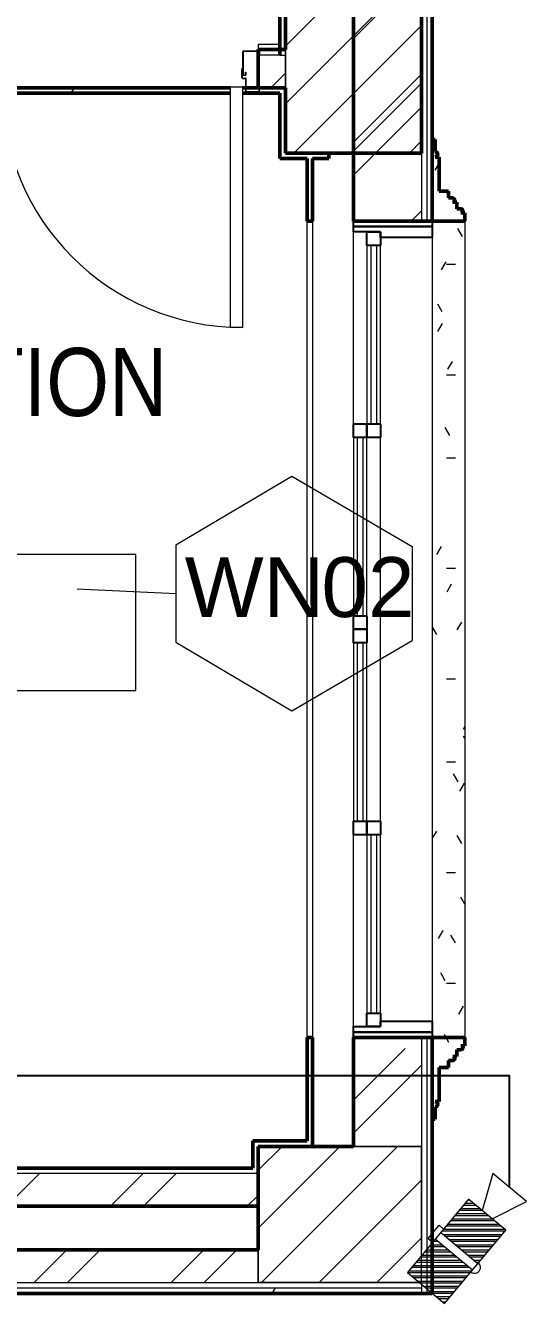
# Model space of a CAD drawing. Header units: millimetres. Extents: x -9358 to 257996, y -67499 to 9117.
# Drawn here: x 50695 to 52536, y -57975 to -53280 of the extents above; entities that cross this region are included whole.
import ezdxf

# ---------------------------------------------------------------- set-up
doc = ezdxf.new("R2010")
doc.units = ezdxf.units.MM
doc.header["$LTSCALE"] = 1000
for name, color, linetype, lineweight in [('A-COL-RFC', 8, 'Continuous', 18), ('A-COL-RFC-1', 8, 'Continuous', 9), ('A-COL-RFC-2', 8, 'Continuous', 50), ('A-DOOR', 8, 'Continuous', 9), ('A-DOOR-1', 8, 'Continuous', 18), ('A-DOR', 8, 'Continuous', 9), ('A-ROM-NAM', 8, 'Continuous', 9), ('A-TYP-WIN', 8, 'Continuous', 0), ('A-WAL-CLD', 8, 'Continuous', 9), ('A-WAL-CMU', 8, 'Continuous', 50), ('A-WAL-LOW-20', 8, 'Continuous', 18), ('A-WAL-LOW-30', 8, 'Continuous', 18), ('A-WAL-PAT-1', 8, 'Continuous', 9), ('A-WIN', 8, 'Continuous', 9), ('A-WIN-1', 8, 'Continuous', 25), ('A-WIN-2', 8, 'Continuous', 18), ('LC-CAM', 4, 'Continuous', 5)]:
    doc.layers.add(name, color=color, linetype=linetype, lineweight=lineweight)
doc.layers.add('CCTVNET', color=6, linetype='Continuous')
doc.styles.add('Arial_5', font='arial.ttf', dxfattribs={"width": 0.85, "height": 200})
doc.styles.add('Arial_8', font='arial.ttf', dxfattribs={"height": 220})
pattern_1 = [(45, (0, 0), (-251.4472, 251.4472), []), (45, (0, 381), (-251.4472, 251.4472), [])]
pattern_2 = [(0, (0, 0), (812.8, 203.2), [33.528, -576.072, 33.528, -576.072, -3251.2]), (0, (0, 0), (812.8, 203.2), [-1219.2, 33.528, -1185.672, 33.528, -576.072, -1422.4]), (0, (0, 0), (812.8, 203.2), [-3048, 33.528, -372.872, 33.528, -982.472]), (120, (304.8, 101.6), (-582.37636, 602.30545), [33.528, -576.072, 33.528, -576.072, -3251.2]), (120, (304.8, 101.6), (-582.37636, 602.30545), [-1219.2, 33.528, -1185.672, 33.528, -576.072, -1422.4]), (120, (304.8, 101.6), (-582.37636, 602.30545), [-3048, 33.528, -372.872, 33.528, -982.472]), (240, (406.4, 508), (-230.42364, -805.50545), [33.528, -576.072, 33.528, -576.072, -3251.2]), (240, (406.4, 508), (-230.42364, -805.50545), [-1219.2, 33.528, -1185.672, 33.528, -576.072, -1422.4]), (240, (406.4, 508), (-230.42364, -805.50545), [-3048, 33.528, -372.872, 33.528, -982.472])]
pattern_3 = [(45, (0, 0), (-106.06602, 106.06602), [])]
pattern_4 = [(180, (52000, -57400), (-406.4, -101.6), [33.528, -271.272, 33.528, -271.272, -1625.6]), (180, (52000, -57400), (-406.4, -101.6), [-609.6, 33.528, -576.072, 33.528, -271.272, -711.2]), (180, (52000, -57400), (-406.4, -101.6), [-1524, 33.528, -169.672, 33.528, -474.472]), (300, (51847.6, -57450.8), (291.18818, -301.15272), [33.528, -271.272, 33.528, -271.272, -1625.6]), (300, (51847.6, -57450.8), (291.18818, -301.15272), [-609.6, 33.528, -576.072, 33.528, -271.272, -711.2]), (300, (51847.6, -57450.8), (291.18818, -301.15272), [-1524, 33.528, -169.672, 33.528, -474.472]), (60, (51796.8, -57654), (115.21182, 402.75272), [33.528, -271.272, 33.528, -271.272, -1625.6]), (60, (51796.8, -57654), (115.21182, 402.75272), [-609.6, 33.528, -576.072, 33.528, -271.272, -711.2]), (60, (51796.8, -57654), (115.21182, 402.75272), [-1524, 33.528, -169.672, 33.528, -474.472])]

# ---------------------------------------------------------------- blocks, each defined once
blk = doc.blocks.new('Window Tag - Window Tag-41068-01-Ground Floor Plan')
at = {"layer": 'A-TYP-WIN'}
for p, q in [((-4.506, 1.627), (-0.238, 4.142)), ((-0.238, 4.142), (4.181, 1.556)), ((-4.506, 1.627), (-4.506, -1.959)), ((4.181, 1.556), (4.181, -1.888)), ((-4.506, -1.959), (-0.238, -4.474)), ((-0.238, -4.474), (4.181, -1.888))]:
    blk.add_line(p, q, dxfattribs=at)
blk = doc.blocks.new('Wood door - 1000-Wood Door-2090139-01-Ground Floor Furniture Plan')
at = {"layer": 'A-DOOR'}
blk.add_arc((442, -57), 884, 180, 270, dxfattribs=at)
at = {"layer": 'A-DOOR-1'}
for p, q in [((-505, 72.5), (-505, 62.5)), ((-503.5, 62.5), (-503.5, 72.5)), ((-445.7, 75), (-502.5, 75)), ((-502.5, 73.5), (-445.7, 73.5)), ((-495, 61.5), (-502.5, 61.5)), ((-502.5, 60), (-495, 60)), ((-500, 75), (-445.7, 75)), ((-495, 60), (-500, 60)), ((-495, 61.5), (-495, 60)), ((-495, -60), (-495, 60)), ((-444.7, 72.5), (-444.7, -12.5)), ((-443.2, 11.9), (-443.2, 72.5)), ((-443.2, 72.5), (-443.2, 11.9)), ((443.2, 11.9), (443.2, 72.5)), ((443.2, 11.6), (443.2, 72.5)), ((444.7, 72.5), (444.7, -12.5)), ((445.7, 75), (502.5, 75)), ((445.7, 75), (500, 75)), ((502.5, 73.5), (445.7, 73.5)), ((495, 61.5), (495, 60)), ((495, 61.5), (502.5, 61.5)), ((502.5, 60), (495, 60)), ((495, 60), (495, -60)), ((500, 60), (495, 60)), ((503.5, 62.5), (503.5, 72.5)), ((505, 72.5), (505, 62.5)), ((-441.7, 11.9), (-443.2, 11.6)), ((-443.2, -12.5), (-443.2, 11.9)), ((-443.2, 11.9), (-441.7, 11.9)), ((-443.2, 11.6), (-441.5, 1.9)), ((-440, 2), (-441.7, 11.9)), ((-441.7, 11.9), (-440, 2)), ((-441.5, 1.9), (-441.5, -23.5)), ((-440, -23.5), (-440, 2)), ((-440, 2), (-440, -23.5)), ((440, 2), (441.7, 11.9)), ((440, 2), (441.7, 11.9)), ((440, -23.5), (440, 2)), ((440, -23.5), (440, 2)), ((443.2, 11.6), (441.5, 1.9)), ((441.5, 1.9), (441.5, -23.5)), ((441.7, 11.9), (443.2, 11.6)), ((441.7, 11.9), (443.2, 11.6)), ((443.2, -12.5), (443.2, 11.9)), ((-456.5, -72.5), (-456.5, -27)), ((-453.7, -3), (-455.2, -3)), ((-455.2, -3), (-455.2, -12.5)), ((-455, -72.5), (-455, -27)), ((-455, -27), (-455, -60)), ((-442.5, -24.5), (-454, -24.5)), ((-442.5, -26), (-454, -26)), ((-442.5, -26), (-454, -26)), ((-453.7, -12.5), (-453.7, -3)), ((-445.7, -13.5), (-452.7, -13.5)), ((-452.7, -15), (-445.7, -15)), ((442.5, -24.5), (454, -24.5)), ((442.5, -26), (454, -26)), ((454, -26), (442.5, -26)), ((445.7, -13.5), (452.7, -13.5)), ((452.7, -15), (445.7, -15)), ((453.7, -3), (455.2, -3)), ((453.7, -12.5), (453.7, -3)), ((455, -72.5), (455, -27)), ((455, -60), (455, -27)), ((455.2, -3), (455.2, -12.5)), ((456.5, -72.5), (456.5, -27)), ((-505, -72.5), (-505, -62.5)), ((-503.5, -72.5), (-503.5, -62.5)), ((-495, -60), (-502.5, -60)), ((-502.5, -61.5), (-495, -61.5)), ((-457.5, -73.5), (-502.5, -73.5)), ((-502.5, -75), (-457.5, -75)), ((-495, -61.5), (-495, -60)), ((399, -57), (442, -57)), ((399, -941), (399, -57)), ((442, -57), (442, -941)), ((457.5, -73.5), (502.5, -73.5)), ((502.5, -75), (457.5, -75)), ((495, -61.5), (495, -60)), ((495, -60), (502.5, -60)), ((502.5, -61.5), (495, -61.5)), ((503.5, -72.5), (503.5, -62.5)), ((505, -72.5), (505, -62.5)), ((442, -941), (399, -941))]:
    blk.add_line(p, q, dxfattribs=at)
for centre, radius, start, end in [((-502.5, 72.5), 2.5, 90, 180), ((-502.5, 62.5), 2.5, 180, 270), ((-502.5, 72.5), 1.03, 90, 180), ((-502.5, 62.5), 1.01, 180, 270), ((-445.7, 72.5), 2.5, 360, 90), ((-445.7, 72.5), 2.5, 0, 90), ((-445.7, 72.5), 0.985, 0, 90), ((445.7, 72.5), 2.5, 90, 180), ((445.7, 72.5), 2.5, 90, 180), ((445.7, 72.5), 0.985, 90, 180), ((502.5, 72.5), 2.5, 360, 90), ((502.5, 72.5), 1.03, 0, 90), ((502.5, 62.5), 1.01, 270, 360), ((502.5, 62.5), 2.5, 270, 360), ((-454, -27), 2.5, 90, 180), ((-452.7, -12.5), 2.5, 180, 270), ((-454, -27), 0.997, 90, 180), ((-454, -27), 0.997, 90, 180), ((-452.7, -12.5), 1.01, 180, 270), ((-445.7, -12.5), 0.984, 270, 360), ((-445.7, -12.5), 2.5, 270, 360), ((-442.5, -23.5), 1, 270, 360), ((-442.5, -23.5), 2.5, 270, 360), ((-442.5, -23.5), 2.5, 270, 360), ((442.5, -23.5), 2.5, 180, 270), ((442.5, -23.5), 2.5, 180, 270), ((442.5, -23.5), 1, 180, 270), ((445.7, -12.5), 2.5, 180, 270), ((445.7, -12.5), 0.984, 180, 270), ((452.7, -12.5), 1.01, 270, 360), ((452.7, -12.5), 2.5, 270, 360), ((454, -27), 2.5, 360, 90), ((454, -27), 0.997, 360, 90), ((454, -27), 0.979, 0, 90), ((-502.5, -62.5), 2.5, 90, 180), ((-502.5, -72.5), 2.5, 180, 270), ((-502.5, -62.5), 1, 90, 180), ((-502.5, -72.5), 1, 180, 270), ((-457.5, -72.5), 1, 270, 0), ((-457.5, -72.5), 2.5, 270, 0), ((457.5, -72.5), 2.5, 180, 270), ((457.5, -72.5), 1, 180, 270), ((502.5, -62.5), 2.5, 360, 90), ((502.5, -62.5), 1, 0, 90), ((502.5, -72.5), 1, 270, 0), ((502.5, -72.5), 2.5, 270, 360)]:
    blk.add_arc(centre, radius, start, end, dxfattribs=at)
blk = doc.blocks.new('Sliding_Window_Double - 3000 x 2700-V66-01-Ground Floor Furniture Plan')
at = {"layer": 'A-WIN'}
for p, q in [((-1336.3, 99.4), (1543.7, 99.4)), ((-651.8, -90.6), (-1306.3, -90.6)), ((808.2, -90.6), (-600.9, -90.6)), ((1513.7, -90.6), (859.1, -90.6)), ((-1306.3, -140.6), (-651.8, -140.6)), ((53.7, -140.6), (-600.9, -140.6)), ((808.2, -140.6), (153.7, -140.6)), ((859.1, -140.6), (1513.7, -140.6)), ((-651.8, -190.6), (-1356.3, -190.6)), ((-600.9, -190.6), (53.7, -190.6)), ((153.7, -190.6), (808.2, -190.6)), ((1563.7, -190.6), (859.1, -190.6))]:
    blk.add_line(p, q, dxfattribs=at)
at = {"layer": 'A-WIN-1'}
for p, q in [((-1396.3, 99.4), (-1376.3, 99.4)), ((-1376.3, 99.4), (-1336.3, 99.4)), ((-1376.3, -190.6), (-1376.3, 99.4)), ((-1376.3, 99.4), (-1376.3, -190.6)), ((-1336.3, 99.4), (-1336.3, -90.6)), ((1543.7, 99.4), (1583.7, 99.4)), ((1543.7, -90.6), (1543.7, 99.4)), ((1583.7, 99.4), (1583.7, -190.6)), ((1583.7, 99.4), (1603.7, 99.4)), ((1583.7, -190.6), (1583.7, 99.4)), ((-1356.3, -90.6), (-1356.3, -190.6)), ((-1336.3, -90.6), (-1356.3, -90.6)), ((-1356.3, -140.6), (-1356.3, -90.6)), ((-1356.3, -90.6), (-1306.3, -90.6)), ((-1306.3, -90.6), (-1306.3, -140.6)), ((-651.8, -140.6), (-651.8, -90.6)), ((-651.8, -90.6), (-600.9, -90.6)), ((-600.9, -90.6), (-600.9, -140.6)), ((808.2, -140.6), (808.2, -90.6)), ((808.2, -90.6), (859.1, -90.6)), ((859.1, -90.6), (859.1, -140.6)), ((1513.7, -140.6), (1513.7, -90.6)), ((1513.7, -90.6), (1563.7, -90.6)), ((1563.7, -90.6), (1543.7, -90.6)), ((1563.7, -190.6), (1563.7, -90.6)), ((1563.7, -90.6), (1563.7, -140.6)), ((-1306.3, -140.6), (-1356.3, -140.6)), ((-600.9, -140.6), (-651.8, -140.6)), ((-651.8, -190.6), (-651.8, -140.6)), ((-651.8, -140.6), (-600.9, -140.6)), ((-600.9, -140.6), (-600.9, -190.6)), ((53.7, -190.6), (53.7, -140.6)), ((53.7, -140.6), (103.7, -140.6)), ((103.7, -190.6), (103.7, -140.6)), ((103.7, -140.6), (153.7, -140.6)), ((103.7, -140.6), (103.7, -190.6)), ((153.7, -140.6), (153.7, -190.6)), ((808.2, -190.6), (808.2, -140.6)), ((808.2, -140.6), (859.1, -140.6)), ((859.1, -140.6), (808.2, -140.6)), ((859.1, -140.6), (859.1, -190.6)), ((1563.7, -140.6), (1513.7, -140.6)), ((-1376.3, -190.6), (-1396.3, -190.6)), ((-1356.3, -190.6), (-1376.3, -190.6)), ((-600.9, -190.6), (-651.8, -190.6)), ((103.7, -190.6), (53.7, -190.6)), ((153.7, -190.6), (103.7, -190.6)), ((859.1, -190.6), (808.2, -190.6)), ((1583.7, -190.6), (1563.7, -190.6)), ((1603.7, -190.6), (1583.7, -190.6))]:
    blk.add_line(p, q, dxfattribs=at)
at = {"layer": 'A-WIN-2'}
for p, q in [((-1306.3, -105.6), (-651.8, -105.6)), ((-1306.3, -125.6), (-1306.3, -105.6)), ((-651.8, -125.6), (-1306.3, -125.6)), ((-651.8, -105.6), (-651.8, -125.6)), ((859.1, -105.6), (1513.7, -105.6)), ((859.1, -125.6), (859.1, -105.6)), ((1513.7, -125.6), (859.1, -125.6)), ((1513.7, -105.6), (1513.7, -125.6)), ((-600.9, -155.6), (53.7, -155.6)), ((-600.9, -175.6), (-600.9, -155.6)), ((53.7, -175.6), (-600.9, -175.6)), ((53.7, -155.6), (53.7, -175.6)), ((153.7, -155.6), (808.2, -155.6)), ((153.7, -175.6), (153.7, -155.6)), ((808.2, -175.6), (153.7, -175.6)), ((808.2, -155.6), (808.2, -175.6))]:
    blk.add_line(p, q, dxfattribs=at)
blk = doc.blocks.new('FP_98-01-Ground Floor Furniture Plan')
at = {"layer": 'A-WAL-LOW-20'}
for p, q in [((-302.5, -512.5), (-302.5, -520)), ((-302.5, -3580), (-302.5, -3587.5))]:
    blk.add_line(p, q, dxfattribs=at)
blk = doc.blocks.new('FP_99-01-Ground Floor Furniture Plan')
at = {"layer": 'A-WAL-LOW-20'}
for p, q in [((-272.5, -472.5), (-272.5, -480)), ((-272.5, -3620), (-272.5, -3627.5))]:
    blk.add_line(p, q, dxfattribs=at)
blk = doc.blocks.new('FP_100-01-Ground Floor Furniture Plan')
at = {"layer": 'A-WAL-LOW-20'}
for p, q in [((-210, -305), (-210, -315)), ((-210, -3785), (-210, -3795))]:
    blk.add_line(p, q, dxfattribs=at)
blk = doc.blocks.new('Walls 138 - Walls 78-2782059-01-Ground Floor Furniture Plan')
at = {"layer": 'A-WAL-PAT-1'}
h = blk.add_hatch(dxfattribs=at)
h.set_pattern_fill('FP_147', color=256, style=0, pattern_type=2)
h.set_pattern_definition(pattern_4)
h.paths.add_polyline_path([(-200, -250), (-200, -295), (-208.7, -300), (-208.7, -310), (-200, -315), (-215, -315), (-215, -440), (-250, -440), (-250, -465), (-265, -465), (-271.5, -468.7), (-271.5, -476.2), (-265, -480), (-280, -480), (-280, -505), (-295, -505), (-301.5, -508.7), (-301.5, -516.2), (-295, -520), (-310, -520), (-310, -550), (-190, -550), (-190, -250)], flags=0)
h.paths.add_polyline_path([(-239, -3550), (-310, -3550), (-310, -3580), (-295, -3580), (-301.5, -3583.7), (-301.5, -3591.2), (-295, -3595), (-280, -3595), (-280, -3620), (-265, -3620), (-271.5, -3623.7), (-271.5, -3631.2), (-265, -3635), (-250, -3635), (-250, -3660), (-215, -3660), (-215, -3785), (-200, -3785), (-208.7, -3790), (-208.7, -3800), (-200, -3805), (-200, -3850), (-190, -3850), (-190, -3550)], flags=0)
h = blk.add_hatch(dxfattribs=at)
h.set_pattern_fill('FP_147', color=256, style=0, pattern_type=2)
h.set_pattern_definition(pattern_4)
h.paths.add_polyline_path([(-310, -550), (-310, -3550), (-190, -3550), (-190, -550), (-295, -550)], flags=0)
at = {"layer": 'A-WAL-CMU'}
for p, q in [((-190, -250), (-200, -250)), ((-200, -250), (-200, -295)), ((-190, -550), (-190, -250)), ((-200, -315), (-215, -315)), ((-215, -315), (-215, -440)), ((-250, -465), (-265, -465)), ((-215, -440), (-250, -440)), ((-250, -440), (-250, -465)), ((-280, -505), (-295, -505)), ((-265, -480), (-280, -480)), ((-280, -480), (-280, -505)), ((-295, -520), (-310, -520)), ((-310, -520), (-310, -550)), ((-310, -550), (-190, -550)), ((-190, -3550), (-310, -3550)), ((-310, -3550), (-310, -3580)), ((-190, -3850), (-190, -3550)), ((-310, -3580), (-295, -3580)), ((-295, -3595), (-280, -3595)), ((-280, -3595), (-280, -3620)), ((-280, -3620), (-265, -3620)), ((-265, -3635), (-250, -3635)), ((-250, -3635), (-250, -3660)), ((-250, -3660), (-215, -3660)), ((-215, -3660), (-215, -3785)), ((-215, -3785), (-200, -3785)), ((-200, -3805), (-200, -3850)), ((-200, -3850), (-190, -3850))]:
    blk.add_line(p, q, dxfattribs=at)
for centre, radius in [((-200, -305), 10), ((-265, -472.5), 7.5), ((-295, -512.5), 7.5), ((-295, -3587.5), 7.5), ((-265, -3627.5), 7.5), ((-200, -3795), 10)]:
    blk.add_arc(centre, radius, 90, 270, dxfattribs=at)
at = {"layer": 'A-WAL-LOW-20'}
blk.add_line((-310, -3550), (-310, -550), dxfattribs=at)
for points, knots in [([(-200, -295), (-200.9, -295), (-202.2, -295.2), (-203.8, -295.7), (-205, -296.3), (-205.9, -296.9), (-206.6, -297.5), (-207.2, -298.1), (-207.8, -298.7), (-208.3, -299.4), (-208.7, -300), (-209, -300.6), (-209.2, -301.2), (-209.5, -301.8), (-209.7, -302.4), (-209.8, -303), (-209.9, -303.7), (-210, -304.3), (-210, -305), (-210, -305.7), (-209.9, -306.3), (-209.8, -307), (-209.7, -307.6), (-209.5, -308.2), (-209.2, -308.8), (-209, -309.4), (-208.7, -310), (-208.3, -310.6), (-207.8, -311.3), (-207.2, -311.9), (-206.6, -312.5), (-205.9, -313.1), (-205, -313.7), (-203.8, -314.3), (-202.2, -314.8), (-200.9, -315), (-200, -315)], [-1, -1, -1, -1, -0.916667, -0.875, -0.833333, -0.791667, -0.770833, -0.75, -0.708333, -0.6875, -0.666667, -0.645833, -0.625, -0.604167, -0.583333, -0.5625, -0.541667, -0.520833, -0.5, -0.479167, -0.458333, -0.4375, -0.416667, -0.395833, -0.375, -0.354167, -0.333333, -0.3125, -0.291667, -0.25, -0.229167, -0.208333, -0.166667, -0.125, -0.083333, 0, 0, 0, 0]), ([(-265, -465), (-265.7, -465), (-266.6, -465.1), (-267.9, -465.6), (-268.8, -466), (-269.4, -466.4), (-269.9, -466.9), (-270.4, -467.3), (-270.9, -467.8), (-271.2, -468.3), (-271.5, -468.7), (-271.7, -469.2), (-271.9, -469.6), (-272.1, -470.1), (-272.2, -470.6), (-272.4, -471), (-272.4, -471.5), (-272.5, -472), (-272.5, -472.5), (-272.5, -473), (-272.4, -473.5), (-272.4, -474), (-272.2, -474.4), (-272.1, -474.9), (-271.9, -475.4), (-271.7, -475.8), (-271.5, -476.3), (-271.2, -476.7), (-270.9, -477.2), (-270.4, -477.7), (-269.9, -478.1), (-269.4, -478.6), (-268.8, -479), (-267.9, -479.4), (-266.6, -479.9), (-265.7, -480), (-265, -480)], [-1, -1, -1, -1, -0.916667, -0.875, -0.833333, -0.791667, -0.770833, -0.75, -0.708333, -0.6875, -0.666667, -0.645833, -0.625, -0.604167, -0.583333, -0.5625, -0.541667, -0.520833, -0.5, -0.479167, -0.458333, -0.4375, -0.416667, -0.395833, -0.375, -0.354167, -0.333333, -0.3125, -0.291667, -0.25, -0.229167, -0.208333, -0.166667, -0.125, -0.083333, 0, 0, 0, 0]), ([(-295, -505), (-295.7, -505), (-296.6, -505.1), (-297.9, -505.6), (-298.8, -506), (-299.4, -506.4), (-299.9, -506.9), (-300.4, -507.3), (-300.9, -507.8), (-301.2, -508.3), (-301.5, -508.7), (-301.7, -509.2), (-301.9, -509.6), (-302.1, -510.1), (-302.2, -510.6), (-302.4, -511), (-302.4, -511.5), (-302.5, -512), (-302.5, -512.5), (-302.5, -513), (-302.4, -513.5), (-302.4, -514), (-302.2, -514.4), (-302.1, -514.9), (-301.9, -515.4), (-301.7, -515.8), (-301.5, -516.3), (-301.2, -516.7), (-300.9, -517.2), (-300.4, -517.7), (-299.9, -518.1), (-299.4, -518.6), (-298.8, -519), (-297.9, -519.4), (-296.6, -519.9), (-295.7, -520), (-295, -520)], [-1, -1, -1, -1, -0.916667, -0.875, -0.833333, -0.791667, -0.770833, -0.75, -0.708333, -0.6875, -0.666667, -0.645833, -0.625, -0.604167, -0.583333, -0.5625, -0.541667, -0.520833, -0.5, -0.479167, -0.458333, -0.4375, -0.416667, -0.395833, -0.375, -0.354167, -0.333333, -0.3125, -0.291667, -0.25, -0.229167, -0.208333, -0.166667, -0.125, -0.083333, 0, 0, 0, 0]), ([(-295, -3580), (-295.7, -3580), (-296.6, -3580.1), (-297.9, -3580.6), (-298.8, -3581), (-299.4, -3581.4), (-299.9, -3581.9), (-300.4, -3582.3), (-301, -3582.9), (-301.4, -3583.6), (-301.7, -3584.2), (-301.9, -3584.6), (-302.1, -3585.1), (-302.2, -3585.6), (-302.4, -3586), (-302.4, -3586.5), (-302.5, -3587), (-302.5, -3587.5), (-302.5, -3588), (-302.4, -3588.5), (-302.4, -3589), (-302.2, -3589.4), (-302.1, -3589.9), (-301.9, -3590.4), (-301.7, -3590.8), (-301.5, -3591.3), (-301.2, -3591.7), (-300.9, -3592.2), (-300.4, -3592.7), (-299.9, -3593.1), (-299.4, -3593.6), (-298.8, -3594), (-297.9, -3594.4), (-296.6, -3594.9), (-295.7, -3595), (-295, -3595)], [0, 0, 0, 0, 0.083333, 0.125, 0.166667, 0.208333, 0.229167, 0.25, 0.291667, 0.333333, 0.354167, 0.375, 0.395833, 0.416667, 0.4375, 0.458333, 0.479167, 0.5, 0.520833, 0.541667, 0.5625, 0.583333, 0.604167, 0.625, 0.645833, 0.666667, 0.6875, 0.708333, 0.75, 0.770833, 0.791667, 0.833333, 0.875, 0.916667, 1, 1, 1, 1]), ([(-265, -3620), (-265.7, -3620), (-266.6, -3620.1), (-267.9, -3620.6), (-268.8, -3621), (-269.4, -3621.4), (-269.9, -3621.9), (-270.4, -3622.3), (-271, -3622.9), (-271.4, -3623.6), (-271.7, -3624.2), (-271.9, -3624.6), (-272.1, -3625.1), (-272.2, -3625.6), (-272.4, -3626), (-272.4, -3626.5), (-272.5, -3627), (-272.5, -3627.5), (-272.5, -3628), (-272.4, -3628.5), (-272.4, -3629), (-272.2, -3629.4), (-272.1, -3629.9), (-271.9, -3630.4), (-271.7, -3630.8), (-271.5, -3631.3), (-271.2, -3631.7), (-270.9, -3632.2), (-270.4, -3632.7), (-269.9, -3633.1), (-269.4, -3633.6), (-268.8, -3634), (-267.9, -3634.4), (-266.6, -3634.9), (-265.7, -3635), (-265, -3635)], [0, 0, 0, 0, 0.083333, 0.125, 0.166667, 0.208333, 0.229167, 0.25, 0.291667, 0.333333, 0.354167, 0.375, 0.395833, 0.416667, 0.4375, 0.458333, 0.479167, 0.5, 0.520833, 0.541667, 0.5625, 0.583333, 0.604167, 0.625, 0.645833, 0.666667, 0.6875, 0.708333, 0.75, 0.770833, 0.791667, 0.833333, 0.875, 0.916667, 1, 1, 1, 1]), ([(-200, -3785), (-200.9, -3785), (-202.2, -3785.2), (-203.8, -3785.7), (-205, -3786.3), (-205.9, -3786.9), (-206.6, -3787.5), (-207.2, -3788.1), (-208, -3788.9), (-208.6, -3789.8), (-209, -3790.6), (-209.2, -3791.2), (-209.5, -3791.8), (-209.7, -3792.4), (-209.8, -3793), (-209.9, -3793.7), (-210, -3794.3), (-210, -3795), (-210, -3795.7), (-209.9, -3796.3), (-209.8, -3797), (-209.7, -3797.6), (-209.5, -3798.2), (-209.2, -3798.8), (-209, -3799.4), (-208.7, -3800), (-208.3, -3800.6), (-207.8, -3801.3), (-207.2, -3801.9), (-206.6, -3802.5), (-205.9, -3803.1), (-205, -3803.7), (-203.8, -3804.3), (-202.2, -3804.8), (-200.9, -3805), (-200, -3805)], [0, 0, 0, 0, 0.083333, 0.125, 0.166667, 0.208333, 0.229167, 0.25, 0.291667, 0.333333, 0.354167, 0.375, 0.395833, 0.416667, 0.4375, 0.458333, 0.479167, 0.5, 0.520833, 0.541667, 0.5625, 0.583333, 0.604167, 0.625, 0.645833, 0.666667, 0.6875, 0.708333, 0.75, 0.770833, 0.791667, 0.833333, 0.875, 0.916667, 1, 1, 1, 1])]:
    blk.add_open_spline(points, degree=3, knots=knots, dxfattribs=at)
for name in ['FP_100-01-Ground Floor Furniture Plan', 'FP_98-01-Ground Floor Furniture Plan', 'FP_99-01-Ground Floor Furniture Plan']:
    blk.add_blockref(name, (0, 0), dxfattribs=at)
blk = doc.blocks.new('M_Room Tag_Small - M_Room Tag_Small-919701-01-Ground Floor Furniture Plan')
at = {"layer": 'A-ROM-NAM'}
for p, q in [((9, 2.5), (-9, 2.5)), ((-9, 2.5), (-9, -2.5)), ((9, -2.5), (9, 2.5)), ((-9, -2.5), (9, -2.5))]:
    blk.add_line(p, q, dxfattribs=at)
blk = doc.blocks.new('G')
at = {"layer": 'A-COL-RFC-1'}
h = blk.add_hatch(dxfattribs=at)
h.set_pattern_fill('FP_4', color=256, style=0, pattern_type=2)
h.set_pattern_definition(pattern_3)
h.paths.add_polyline_path([(51747.4, -53600), (52150, -53600), (52150, -53000), (51650, -53000), (51650, -53600)], flags=0)
h = blk.add_hatch(dxfattribs=at)
h.set_pattern_fill('FP_4', color=256, style=0, pattern_type=2)
h.set_pattern_definition(pattern_3)
h.paths.add_polyline_path([(51550, -57750), (52150, -57750), (52150, -57250), (51550, -57250), (51550, -57630)], flags=0)
at = {"layer": 'A-WAL-PAT-1'}
h = blk.add_hatch(dxfattribs=at)
h.set_pattern_fill('FP_1', color=256, style=0, pattern_type=2)
h.set_pattern_definition(pattern_1)
h.paths.add_polyline_path([(51900, -57250), (52150, -57250), (52150, -56890), (51900, -56890), (51900, -57088.7)], flags=0)
h.paths.add_polyline_path([(51900, -53850), (52150, -53850), (52150, -52750), (51900, -52750), (51900, -53836.4)], flags=0)
h.paths.add_polyline_path([(51900, -49750), (52150, -49750), (52150, -48650), (51900, -48650), (51900, -49500)], flags=0)
h.paths.add_polyline_path([(52150, -45650), (52150, -44550), (51900, -44550), (51900, -45650)], flags=0)
h.paths.add_polyline_path([(52150, -42350), (52150, -41080), (51900, -41080), (51900, -42350)], flags=0)
h = blk.add_hatch(dxfattribs=at)
h.set_pattern_fill('FP_2', color=256, style=0, pattern_type=2)
h.set_pattern_definition(pattern_2)
h.paths.add_polyline_path([(52190, -57790), (52190, -56890), (52170, -56890), (52170, -57790)], flags=0)
h.paths.add_polyline_path([(52190, -53850), (52190, -52750), (52170, -52750), (52170, -53850)], flags=0)
h.paths.add_polyline_path([(52170, -49750), (52190, -49750), (52190, -48650), (52170, -48650), (52170, -49500)], flags=0)
h.paths.add_polyline_path([(52190, -45650), (52190, -44550), (52170, -44550), (52170, -45650)], flags=0)
h.paths.add_polyline_path([(52190, -42350), (52190, -41080), (52170, -41080), (52170, -42350)], flags=0)
h = blk.add_hatch(dxfattribs=at)
h.set_pattern_fill('FP_2', color=256, style=0, pattern_type=2)
h.set_pattern_definition(pattern_2)
h.paths.add_polyline_path([(51650, -53240), (51650, -53000), (51630, -53000), (51630, -53240)], flags=0)
h = blk.add_hatch(dxfattribs=at)
h.set_pattern_fill('FP_2', color=256, style=0, pattern_type=2)
h.set_pattern_definition(pattern_2)
h.paths.add_polyline_path([(48810, -53240), (50550, -53240), (50550, -53220), (48810, -53220)], flags=0)
h.paths.add_polyline_path([(51550, -53240), (51650, -53240), (51650, -53220), (51550, -53220)], flags=0)
h = blk.add_hatch(dxfattribs=at)
h.set_pattern_fill('FP_1', color=256, style=0, pattern_type=2)
h.set_pattern_definition(pattern_1)
h.paths.add_polyline_path([(49289.6, -53360), (50550, -53360), (50550, -53240), (48950, -53240), (48950, -53360), (48970, -53360)], flags=0)
h.paths.add_polyline_path([(51550, -53360), (51650, -53360), (51650, -53240), (51550, -53240), (51550, -53300)], flags=0)
h = blk.add_hatch(dxfattribs=at)
h.set_pattern_fill('FP_2', color=256, style=0, pattern_type=2)
h.set_pattern_definition(pattern_2)
h.paths.add_polyline_path([(51650, -53380), (51650, -53360), (51492, -53360), (51492, -53380), (51630, -53380)], flags=0)
h.paths.add_polyline_path([(51255.9, -53380), (51449, -53380), (51449, -53360), (48950, -53360), (48950, -53380), (49289.6, -53380)], flags=0)
h = blk.add_hatch(dxfattribs=at)
h.set_pattern_fill('FP_2', color=256, style=0, pattern_type=2)
h.set_pattern_definition(pattern_2)
h.paths.add_polyline_path([(51550, -57350), (51550, -57250), (51530, -57250), (51530, -57350)], flags=0)
h = blk.add_hatch(dxfattribs=at)
h.set_pattern_fill('FP_1', color=256, style=0, pattern_type=2)
h.set_pattern_definition(pattern_1)
h.paths.add_polyline_path([(47700, -57470), (51550, -57470), (51550, -57350), (47700, -57350), (47700, -57450)], flags=0)
h = blk.add_hatch(dxfattribs=at)
h.set_pattern_fill('FP_1', color=256, style=0, pattern_type=2)
h.set_pattern_definition(pattern_1)
h.paths.add_polyline_path([(51255.9, -57750), (51550, -57750), (51550, -57630), (47820, -57630), (47820, -57750), (50272.7, -57750)], flags=0)
h = blk.add_hatch(dxfattribs=at)
h.set_pattern_fill('FP_2', color=256, style=0, pattern_type=2)
h.set_pattern_definition(pattern_2)
h.paths.add_polyline_path([(49289.6, -57790), (52150, -57790), (52150, -57770), (47680, -57770), (47680, -57790), (48798, -57790)], flags=0)
at = {"layer": 'A-COL-RFC'}
for p, q in [((51650, -53220), (51650, -53240)), ((51650, -53240), (51650, -53360)), ((52150, -57250), (51900, -57250)), ((52150, -57630), (52150, -57250)), ((51550, -57630), (51550, -57750)), ((52150, -57750), (52150, -57630)), ((51550, -57750), (52150, -57750))]:
    blk.add_line(p, q, dxfattribs=at)
at = {"layer": 'A-COL-RFC-2'}
for p, q in [((51650, -53000), (51650, -53220)), ((52150, -53600), (52150, -53000)), ((51650, -53360), (51650, -53600)), ((51650, -53600), (52150, -53600)), ((51900, -57250), (51550, -57250)), ((51550, -57250), (51550, -57630))]:
    blk.add_line(p, q, dxfattribs=at)
at = {"layer": 'A-WAL-CLD'}
for p, q in [((52150, -52750), (52150, -53850)), ((52170, -52750), (52170, -53850)), ((51630, -53240), (51550, -53240)), ((52150, -56850), (52150, -57250)), ((52170, -56850), (52170, -57790)), ((51550, -57350), (48970, -57350)), ((47700, -57750), (51550, -57750)), ((52150, -57750), (52150, -57790)), ((47680, -57770), (52150, -57770))]:
    blk.add_line(p, q, dxfattribs=at)
at = {"layer": 'A-WAL-CMU'}
for p, q in [((51900, -52750), (51900, -53850)), ((52190, -53850), (52190, -52750)), ((51630, -52980), (51630, -53240)), ((51650, -53220), (51650, -53000)), ((51550, -53220), (51550, -53360)), ((51650, -53220), (51550, -53220)), ((48950, -53380), (51449, -53380)), ((51449, -53360), (48970, -53360)), ((51650, -53360), (51492, -53360)), ((51492, -53380), (51630, -53380)), ((51630, -53380), (51630, -53620)), ((51650, -53600), (51650, -53360)), ((51630, -53620), (51730, -53620)), ((51810, -53600), (51650, -53600)), ((51730, -53620), (51730, -53850)), ((51750, -53620), (51810, -53620)), ((51750, -53850), (51750, -53620)), ((51810, -53620), (51810, -53600)), ((51730, -53850), (51750, -53850)), ((51900, -53850), (52190, -53850)), ((51730, -56850), (51730, -57230)), ((51750, -56850), (51730, -56850)), ((51750, -57250), (51750, -56850)), ((52190, -56850), (51900, -56850)), ((51900, -56850), (51900, -57250)), ((52190, -57790), (52190, -56850)), ((51730, -57230), (51530, -57230)), ((51530, -57230), (51530, -57330)), ((51550, -57470), (51550, -57250)), ((51550, -57250), (51750, -57250)), ((51530, -57330), (48950, -57330)), ((47820, -57470), (51550, -57470)), ((51550, -57630), (47820, -57630)), ((47660, -57790), (52190, -57790))]:
    blk.add_line(p, q, dxfattribs=at)
at = {"layer": 'A-WAL-LOW-30'}
for p, q in [((51550, -53200), (51630, -53200)), ((51550, -53200), (51550, -53220)), ((51630, -53240), (51650, -53240)), ((51650, -53360), (51650, -53220)), ((51730, -56850), (51730, -53850)), ((51750, -53850), (51750, -56850)), ((51900, -57250), (52150, -57250)), ((52150, -57250), (52150, -57630)), ((51550, -57750), (51550, -57630)), ((52150, -57750), (51550, -57750))]:
    blk.add_line(p, q, dxfattribs=at)
at = {"layer": 'A-DOR'}
blk.add_blockref('Wood door - 1000-Wood Door-2090139-01-Ground Floor Furniture Plan', (51050, -53300), dxfattribs=at)
at = {"layer": 'A-ROM-NAM', "xscale": 99.99999999999991, "yscale": 99.99999999999991, "zscale": 99.99999999999991}
blk.add_blockref('M_Room Tag_Small - M_Room Tag_Small-919701-01-Ground Floor Furniture Plan', (50200.3, -55324.9), dxfattribs=at)
at = {"layer": 'A-WAL-LOW-20', "rotation": 180}
blk.add_blockref('Walls 138 - Walls 78-2782059-01-Ground Floor Furniture Plan', (52000, -57400), dxfattribs=at)
at = {"layer": 'A-WIN', "rotation": 270.0000000000002}
blk.add_blockref('Sliding_Window_Double - 3000 x 2700-V66-01-Ground Floor Furniture Plan', (52090.6, -55246.3), dxfattribs=at)
at = {"layer": 'A-ROM-NAM', "insert": (49089, -54316.3), "char_height": 250, "width": 2727.341, "attachment_point": 1, "style": 'Arial_5'}
blk.add_mtext('PREPARATION', dxfattribs=at)
blk = doc.blocks.new('CAM 2')
at = {"layer": 'LC-CAM'}
h = blk.add_hatch(dxfattribs=at)
h.set_pattern_fill('ANSI32', color=3, scale=2, angle=45)
h.paths.add_polyline_path([(53330.6, -56687.2), (53453.7, -56790.2), (53567.9, -56653.6), (53444.8, -56550.7)])
h.paths.add_polyline_path([(53477.3, -56809.9), (53599.7, -56912.2), (53713.8, -56775.6), (53591.5, -56673.3)])
at = {"layer": 'LC-CAM', "color": 3}
for p, q in [((53339.8, -56474.6), (53236.7, -56598)), ((53403.2, -56600.4), (53339.8, -56474.6)), ((53236.7, -56598), (53372.1, -56637.3)), ((53567.9, -56653.6), (53453.7, -56790.2)), ((53591.5, -56673.3), (53477.3, -56809.9)), ((53426.6, -56795.5), (53440.4, -56779)), ((53474.7, -56835.6), (53426.6, -56795.5)), ((53474.7, -56835.6), (53488.4, -56819.2))]:
    blk.add_line(p, q, dxfattribs=at)
blk.add_lwpolyline([(53444.8, -56550.7), (53330.6, -56687.2), (53599.7, -56912.2), (53713.8, -56775.6)], close=True, dxfattribs=at)
blk.add_arc((53581.3, -56664.8), 21.5, 320.1045, 140.1045, dxfattribs=at)

msp = doc.modelspace()

# ---------------------------------------------------------------- block references
msp.add_blockref('G', (0, -148.1))

# ---------------------------------------------------------------- next in the draw order: linework, layer by layer
at = {"layer": 'A-TYP-WIN'}
msp.add_line((50885, -55350), (51247, -55366.6), dxfattribs=at)
at = {"layer": 'CCTVNET', "color": 3}
msp.add_lwpolyline([(52474.3, -57549.6), (52474.3, -57139.1), (41035, -57139.1), (41035, -43489.5)], dxfattribs=at)

# ---------------------------------------------------------------- next in the draw order: block references
at = {"layer": 'A-TYP-WIN', "xscale": 99.99999999999991, "yscale": 99.99999999999991, "zscale": 99.99999999999991}
msp.add_blockref('Window Tag - Window Tag-41068-01-Ground Floor Plan', (51697.7, -55350), dxfattribs=at)
at = {"layer": 'CCTVNET', "color": 3, "rotation": 270}
msp.add_blockref('CAM 2', (109010.6, -4261.3), dxfattribs=at)

# ---------------------------------------------------------------- next in the draw order: texts
at = {"layer": 'A-TYP-WIN', "char_height": 220, "attachment_point": 1, "style": 'Arial_8'}
for s, insert, width in [('WN', (51280.2, -55233.1), 609.282), ('02', (51782.9, -55233.1), 400.844)]:
    msp.add_mtext(s, dxfattribs=dict(at, insert=insert, width=width))

doc.saveas('drawing.dxf')
